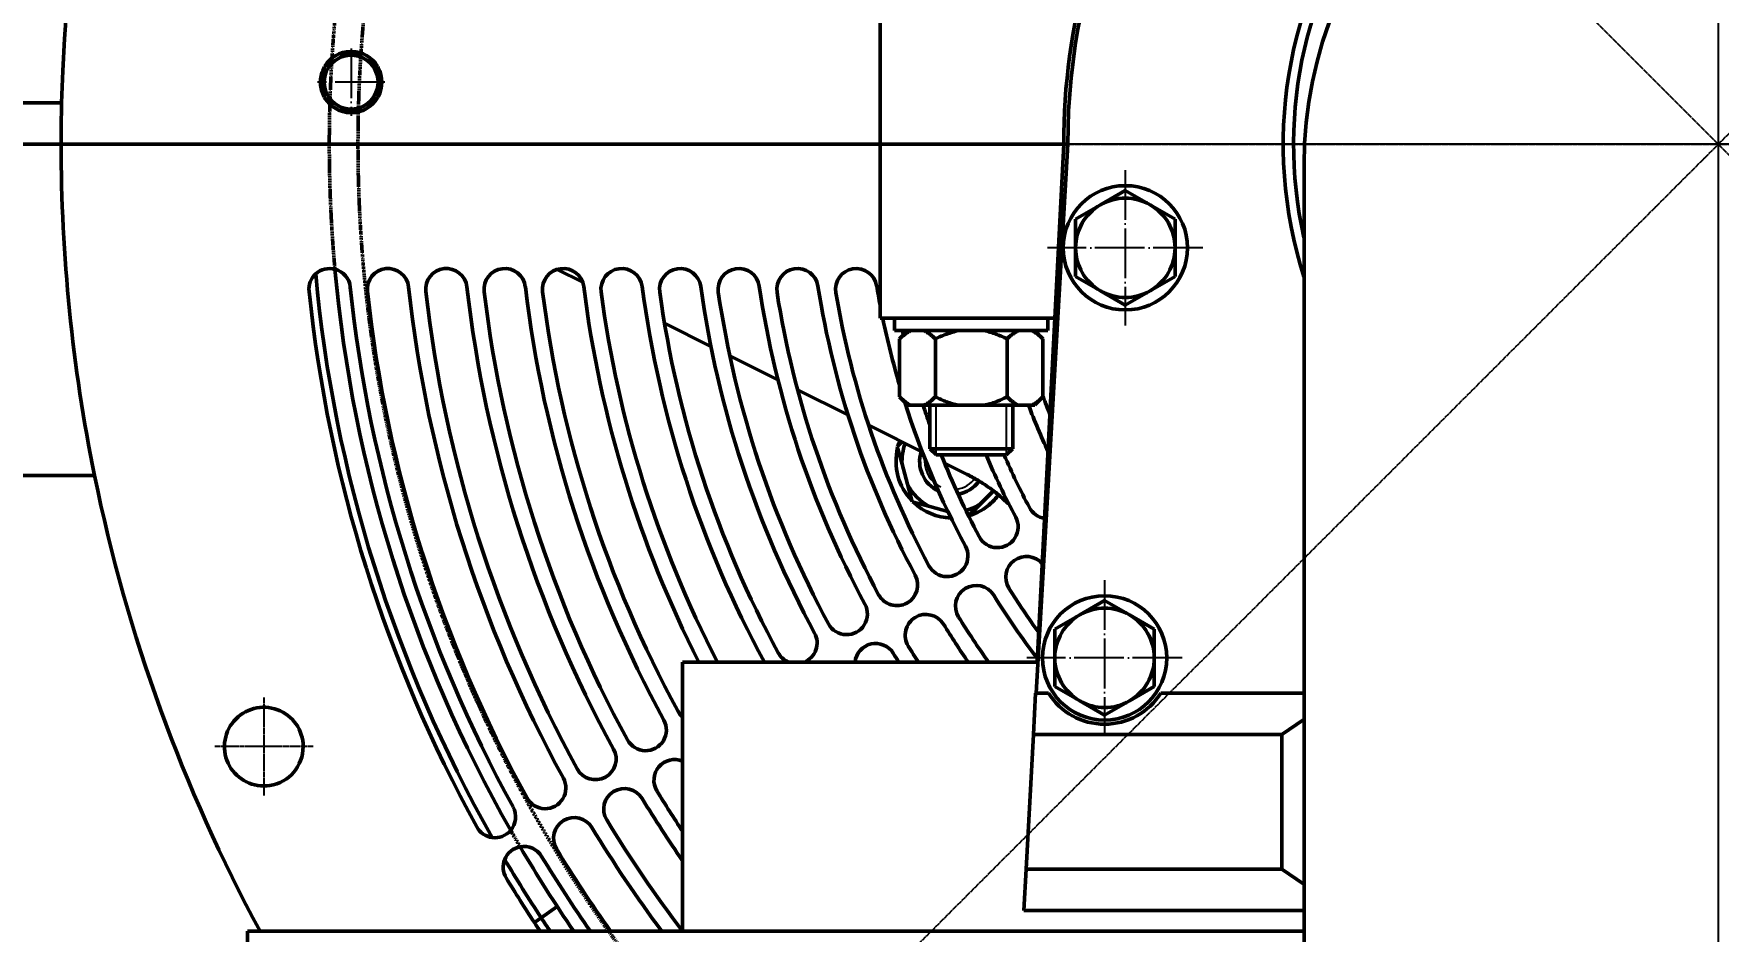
# Model space of a CAD drawing. Header units: millimetres. Extents: x -1263456 to 2767218, y -83310 to 50301.
# Drawn here: x 1090253.3 to 1090659.9, y -67719.8 to -67503.1 of the extents above; entities that cross this region are included whole.
import ezdxf

# ---------------------------------------------------------------- set-up
doc = ezdxf.new("R2010")
doc.units = ezdxf.units.MM
for name, pattern in [('AUSGEZOGEN', [0]), ('DASHED', [0.75, 0.5, -0.25]), ('DOT_CENTER', [14, 12, -1, 0, -1])]:
    doc.linetypes.add(name, pattern=pattern)
doc.layers.get('0').update_dxf_attribs({"color": 255, "lineweight": 50})
doc.layers.get('Defpoints').update_dxf_attribs({"linetype": 'AUSGEZOGEN'})
for name, color, linetype, lineweight in [('1', 2, 'Continuous', 25), ('AM_0', 7, 'Continuous', 50), ('AM_5', 3, 'Continuous', 25)]:
    doc.layers.add(name, color=color, linetype=linetype, lineweight=lineweight)
doc.styles.get("Standard").update_dxf_attribs({"font": 'ISOCP.SHX', "width": 0.7})
doc.dimstyles.new('AM_ISO$2', dxfattribs={"dimtxt": 3.25, "dimasz": 3.25, "dimexe": 1, "dimexo": 1, "dimgap": 1.5, "dimtad": 1, "dimdsep": 46, "dimtxsty": 'Standard', "dimcen": 0, "dimclrd": 256, "dimclre": 256, "dimclrt": 2, "dimazin": 2, "dimtp": 0.1, "dimtm": 0.1, "dimtfac": 0.71, "dimtmove": 0, "dimatfit": 3, "dimfxl": 1, "dimlwd": -1, "dimlwe": -1, "dimarcsym": 1})

# ---------------------------------------------------------------- blocks, each defined once
blk = doc.blocks.new('VITE_UNI5739_M8x16-8_8__854', base_point=(-24263.22, 5549.99))
at = {"color": 7, "linetype": 'Continuous'}
for p, q in [((-24259.97, 5563.13), (-24263.03, 5561.36)), ((-24256.9, 5564.9), (-24259.97, 5563.13)), ((-24256.72, 5565.01), (-24256.9, 5564.9)), ((-24256.53, 5564.9), (-24256.72, 5565.01)), ((-24253.47, 5563.13), (-24256.53, 5564.9)), ((-24250.4, 5561.36), (-24253.47, 5563.13)), ((-24263.22, 5561.25), (-24263.03, 5561.36)), ((-24263.22, 5561.04), (-24263.22, 5561.25)), ((-24263.22, 5561.04), (-24263.22, 5557.5)), ((-24250.22, 5561.25), (-24250.4, 5561.36)), ((-24250.22, 5561.04), (-24250.22, 5561.25)), ((-24250.22, 5557.5), (-24250.22, 5561.04)), ((-24263.22, 5557.5), (-24263.22, 5553.96)), ((-24250.22, 5553.96), (-24250.22, 5557.5)), ((-24263.22, 5553.75), (-24263.22, 5553.96)), ((-24263.03, 5553.64), (-24263.22, 5553.75)), ((-24263.03, 5553.64), (-24259.97, 5551.87)), ((-24259.97, 5551.87), (-24256.9, 5550.1)), ((-24256.53, 5550.1), (-24253.47, 5551.87)), ((-24253.47, 5551.87), (-24250.4, 5553.64)), ((-24250.22, 5553.75), (-24250.4, 5553.64)), ((-24250.22, 5553.96), (-24250.22, 5553.75)), ((-24256.9, 5550.1), (-24256.72, 5549.99)), ((-24256.72, 5549.99), (-24256.53, 5550.1))]:
    blk.add_line(p, q, dxfattribs=at)
for start, end in [(120, 180), (60, 120), (360, 60), (180, 240), (300, 0), (240, 300)]:
    blk.add_arc((-24256.72, 5557.5), 6.5, start, end, dxfattribs=at)
at = {"layer": '1', "color": 3, "linetype": 'DOT_CENTER'}
for p, q in [((-24256.72, 5565.62), (-24256.72, 5549.37)), ((-24256.72, 5565.62), (-24256.72, 5549.37)), ((-24248.59, 5557.5), (-24264.84, 5557.5)), ((-24248.59, 5557.5), (-24264.84, 5557.5))]:
    blk.add_line(p, q, dxfattribs=at)
blk = doc.blocks.new('ROSETTA_UNI1751_d_8-R40_1__855', base_point=(-24264.12, 5550.1))
at = {"color": 7, "linetype": 'Continuous'}
for start, end in [(91.4474, 148.5526), (31.4474, 88.5526), (151.4474, 177.8832), (331.4474, 28.5526), (177.8832, 180), (180, 182.1168), (182.1168, 208.5526), (211.4474, 268.5526), (271.4474, 328.5526)]:
    blk.add_arc((-24256.72, 5557.5), 7.4, start, end, dxfattribs=at)
blk = doc.blocks.new('VITE_UNI5737_M20x120_4__862', base_point=(-23756.4, 5467.5))
at = {"color": 7, "linetype": 'Continuous'}
for p, q in [((-23737.65, 5469), (-23756.4, 5469)), ((-23739.15, 5467.5), (-23754.9, 5467.5))]:
    blk.add_line(p, q, dxfattribs=at)
blk = doc.blocks.new('VITE_UNI5737_M20x120_1__863', base_point=(-24117.03, 5467.5))
at = {"color": 7, "linetype": 'Continuous'}
for p, q in [((-24098.28, 5469), (-24117.03, 5469)), ((-24099.78, 5467.5), (-24115.53, 5467.5))]:
    blk.add_line(p, q, dxfattribs=at)
blk = doc.blocks.new('Bulloneria__864', base_point=(-24117.03, 5467.5))
for name, p in [('VITE_UNI5737_M20x120_1__863', (-24117.03, 5467.5)), ('VITE_UNI5737_M20x120_4__862', (-23756.4, 5467.5))]:
    blk.add_blockref(name, p)
blk = doc.blocks.new('Bottom__868', base_point=(-24176.72, 5352.5))
at = {"color": 7, "linetype": 'Continuous'}
for p, q in [((-24129.03, 5542.5), (-24129.03, 5500.5)), ((-24129.03, 5542.5), (-24118.28, 5542.5)), ((-24118.28, 5542.5), (-24117.03, 5542.5)), ((-24117.03, 5542.5), (-24101.72, 5542.5)), ((-24101.72, 5542.5), (-24097.03, 5542.5)), ((-24097.03, 5542.5), (-24096.72, 5542.5)), ((-24096.72, 5542.5), (-24085.97, 5542.5)), ((-24084.72, 5542.5), (-24086.86, 5500.5)), ((-24085.97, 5542.5), (-24084.97, 5542.5)), ((-24084.97, 5542.5), (-24084.72, 5542.5)), ((-24083.72, 5542.5), (-24084.72, 5542.5)), ((-24126.78, 5500.5), (-24129.03, 5500.5)), ((-24125.53, 5500.5), (-24126.78, 5500.5)), ((-24125.53, 5500.5), (-24089.78, 5500.5)), ((-24086.86, 5500.5), (-24091.1, 5417.5)), ((-24089.78, 5500.5), (-24088.53, 5500.5)), ((-24086.86, 5500.5), (-24088.53, 5500.5)), ((-24113.8, 5417.5), (-24176.72, 5417.5)), ((-24176.72, 5417.5), (-24176.72, 5352.5)), ((-24091.1, 5417.5), (-24113.8, 5417.5))]:
    blk.add_line(p, q, dxfattribs=at)
blk = doc.blocks.new('Coperchio_1__869', base_point=(-24094.34, 5357.5))
at = {"color": 7, "linetype": 'Continuous'}
for p, q in [((-24083.72, 5542.5), (-24091.33, 5410)), ((-24092.04, 5400), (-24091.5, 5410)), ((-24091.5, 5410), (-24091.33, 5410)), ((-24091.33, 5410), (-24089.65, 5410)), ((-24089.65, 5410), (-24088.4, 5410)), ((-24026.72, 5410), (-24061.29, 5410)), ((-24093.8, 5367.5), (-24092.04, 5400)), ((-24092.04, 5400), (-24032.09, 5400)), ((-24026.72, 5403.63), (-24032.09, 5400)), ((-24032.09, 5400), (-24032.09, 5367.5)), ((-24094.34, 5357.5), (-24093.8, 5367.5)), ((-24032.09, 5367.5), (-24093.8, 5367.5)), ((-24032.09, 5367.5), (-24026.72, 5363.87)), ((-24093.09, 5357.5), (-24094.34, 5357.5)), ((-24026.72, 5357.5), (-24093.09, 5357.5))]:
    blk.add_line(p, q, dxfattribs=at)
for centre, radius, start, end in [((-23926.72, 5542.5), 157, 0, 180), ((-23926.72, 5542.5), 105, 90, 197.7496), ((-23926.72, 5542.5), 102.5, 90, 192.6756), ((-23926.72, 5542.5), 105, 342.2504, 90), ((-23926.72, 5542.5), 102.5, 347.3244, 90), ((-24074.84, 5418.5), 16, 212.09, 327.91)]:
    blk.add_arc(centre, radius, start, end, dxfattribs=at)
blk = doc.blocks.new('Top__870', base_point=(-24129.03, 5542.5))
at = {"color": 7, "linetype": 'Continuous'}
for p, q in [((-23952.34, 5707.5), (-23942.34, 5707.5)), ((-23952.34, 5698.41), (-23952.34, 5707.5)), ((-23942.34, 5707.5), (-23933.34, 5707.5)), ((-23933.34, 5707.5), (-23932.39, 5707.5)), ((-23932.39, 5707.5), (-23927.34, 5707.5)), ((-23927.34, 5707.5), (-23922.29, 5707.5)), ((-23922.29, 5707.5), (-23921.34, 5707.5)), ((-23921.34, 5707.5), (-23912.34, 5707.5)), ((-23912.34, 5707.5), (-23902.34, 5707.5)), ((-23902.34, 5698.61), (-23902.34, 5707.5)), ((-23896.07, 5697.5), (-23857.32, 5697.5)), ((-23857.32, 5697.5), (-23842.34, 5697.5)), ((-23842.34, 5697.5), (-23828.29, 5697.5)), ((-23822.34, 5697.5), (-23828.29, 5697.5)), ((-23822.34, 5697.5), (-23822.34, 5661.12)), ((-24129.03, 5542.5), (-24129.03, 5584.5)), ((-24129.03, 5584.5), (-24126.78, 5584.5)), ((-24126.78, 5584.5), (-24125.53, 5584.5)), ((-24107.03, 5584.5), (-24125.53, 5584.5)), ((-24096.6, 5584.5), (-24107.03, 5584.5)), ((-24089.78, 5584.5), (-24096.6, 5584.5)), ((-24088.53, 5584.5), (-24089.78, 5584.5)), ((-24088.53, 5584.5), (-24079.03, 5584.5)), ((-23774.4, 5584.5), (-23766.15, 5584.5)), ((-23766.15, 5584.5), (-23764.9, 5584.5)), ((-23746.4, 5584.5), (-23764.9, 5584.5)), ((-23729.15, 5584.5), (-23746.4, 5584.5)), ((-23727.9, 5584.5), (-23729.15, 5584.5)), ((-23727.9, 5584.5), (-23725.65, 5584.5)), ((-23725.65, 5584.5), (-23724.4, 5584.5)), ((-23724.4, 5584.5), (-23724.4, 5542.5)), ((-24129.03, 5542.5), (-24118.28, 5542.5)), ((-24118.28, 5542.5), (-24117.03, 5542.5)), ((-24117.03, 5542.5), (-24101.72, 5542.5)), ((-24101.72, 5542.5), (-24097.03, 5542.5)), ((-24097.03, 5542.5), (-24096.72, 5542.5)), ((-24096.72, 5542.5), (-24085.97, 5542.5)), ((-24085.97, 5542.5), (-24084.97, 5542.5)), ((-24084.97, 5542.5), (-24084.72, 5542.5)), ((-24083.72, 5542.5), (-24084.72, 5542.5)), ((-23768.72, 5542.5), (-23769.72, 5542.5)), ((-23768.72, 5542.5), (-23756.72, 5542.5)), ((-23756.72, 5542.5), (-23756.4, 5542.5)), ((-23756.4, 5542.5), (-23751.22, 5542.5)), ((-23751.22, 5542.5), (-23750.22, 5542.5)), ((-23750.22, 5542.5), (-23748.22, 5542.5)), ((-23748.22, 5542.5), (-23746.72, 5542.5)), ((-23746.72, 5542.5), (-23737.65, 5542.5)), ((-23737.65, 5542.5), (-23736.72, 5542.5)), ((-23736.72, 5542.5), (-23736.4, 5542.5)), ((-23736.4, 5542.5), (-23725.65, 5542.5)), ((-23725.65, 5542.5), (-23724.4, 5542.5))]:
    blk.add_line(p, q, dxfattribs=at)
for start, end in [(99.3337, 164.5842), (81.1254, 99.3337), (78.817, 81.1254), (48.6543, 78.817), (15.4158, 48.6543), (164.5842, 180), (0, 15.4158)]:
    blk.add_arc((-23926.72, 5542.5), 158, start, end, dxfattribs=at)
blk = doc.blocks.new('ROSETTA_UNI6592-69be_d_16_7__883', base_point=(-24084.84, 5502.5))
at = {"color": 7, "linetype": 'Continuous'}
blk.add_circle((-24069.84, 5517.5), 15, dxfattribs=at)
at = {"layer": '1', "color": 3, "linetype": 'DOT_CENTER'}
for p, q in [((-24069.84, 5536.25), (-24069.84, 5498.75)), ((-24051.09, 5517.5), (-24088.59, 5517.5))]:
    blk.add_line(p, q, dxfattribs=at)
blk = doc.blocks.new('VITE_UNI5737_M20x120_3__884', base_point=(-24122.03, 5467.5))
at = {"color": 7, "linetype": 'Continuous'}
for p, q in [((-24114.53, 5600), (-24122.03, 5600)), ((-24122.03, 5600), (-24122.03, 5598.98)), ((-24099.53, 5600), (-24114.53, 5600)), ((-24093.28, 5600), (-24099.53, 5600)), ((-24092.03, 5600), (-24093.28, 5600)), ((-24092.03, 5598.98), (-24092.03, 5600)), ((-24122.03, 5587.5), (-24122.03, 5598.98)), ((-24107.03, 5587.5), (-24107.03, 5598.98)), ((-24092.03, 5587.5), (-24092.03, 5598.98)), ((-24117.03, 5469), (-24117.03, 5479.5)), ((-24097.03, 5469), (-24097.03, 5479.5)), ((-24115.53, 5467.5), (-24117.03, 5469)), ((-24098.28, 5469), (-24117.03, 5469)), ((-24099.78, 5467.5), (-24115.53, 5467.5)), ((-24098.53, 5467.5), (-24099.78, 5467.5)), ((-24098.53, 5467.5), (-24097.03, 5469)), ((-24097.03, 5469), (-24098.28, 5469))]:
    blk.add_line(p, q, dxfattribs=at)
for points in [[(-24122.03, 5598.98), (-24120.12, 5599.42), (-24118.31, 5599.73), (-24116.4, 5599.93), (-24114.53, 5600)], [(-24114.53, 5600), (-24112.66, 5599.93), (-24110.76, 5599.73), (-24108.94, 5599.42), (-24107.03, 5598.98)], [(-24107.03, 5598.98), (-24105.12, 5599.42), (-24103.31, 5599.73), (-24101.4, 5599.93), (-24099.53, 5600)], [(-24099.53, 5600), (-24097.66, 5599.93), (-24095.76, 5599.73), (-24093.94, 5599.42), (-24092.03, 5598.98)]]:
    blk.add_spline(points, degree=3, dxfattribs=at)
at = {"layer": '1', "color": 4, "linetype": 'Continuous'}
for p, q in [((-24115.53, 5467.5), (-24115.53, 5479.5)), ((-24098.53, 5467.5), (-24098.53, 5479.5))]:
    blk.add_line(p, q, dxfattribs=at)
blk = doc.blocks.new('VITE_UNI5739_M16x45-8_8_003__885', base_point=(-24081.84, 5503.64))
at = {"color": 7, "linetype": 'Continuous'}
for p, q in [((-24069.84, 5531.36), (-24075.84, 5527.89)), ((-24063.84, 5527.89), (-24069.84, 5531.36)), ((-24075.84, 5527.89), (-24081.84, 5524.43)), ((-24057.84, 5524.43), (-24063.84, 5527.89)), ((-24081.84, 5524.43), (-24081.84, 5517.5)), ((-24057.84, 5517.5), (-24057.84, 5524.43)), ((-24081.84, 5517.5), (-24081.84, 5510.57)), ((-24057.84, 5510.57), (-24057.84, 5517.5)), ((-24081.84, 5510.57), (-24075.84, 5507.11)), ((-24063.84, 5507.11), (-24057.84, 5510.57)), ((-24075.84, 5507.11), (-24069.84, 5503.64)), ((-24069.84, 5503.64), (-24063.84, 5507.11))]:
    blk.add_line(p, q, dxfattribs=at)
for start, end in [(120, 180), (60, 120), (360, 60), (180, 240), (300, 0), (240, 300)]:
    blk.add_arc((-24069.84, 5517.5), 12, start, end, dxfattribs=at)
blk = doc.blocks.new('DADO_UNI5588F_M20_3__886', base_point=(-24124.35, 5479.5))
at = {"color": 7, "linetype": 'Continuous'}
for p, q in [((-24122.35, 5497.5), (-24124.35, 5495.5)), ((-24124.35, 5481.5), (-24124.35, 5495.5)), ((-24115.69, 5481.5), (-24115.69, 5495.5)), ((-24098.37, 5481.5), (-24098.37, 5495.5)), ((-24091.71, 5497.5), (-24089.71, 5495.5)), ((-24089.71, 5481.5), (-24089.71, 5495.5)), ((-24122.35, 5479.5), (-24124.35, 5481.5)), ((-24091.71, 5479.5), (-24089.71, 5481.5)), ((-24121.58, 5479.5), (-24122.35, 5479.5)), ((-24121.58, 5479.5), (-24119.71, 5479.5)), ((-24119.71, 5479.5), (-24118.46, 5479.5)), ((-24117.03, 5479.5), (-24118.46, 5479.5)), ((-24111.4, 5479.5), (-24117.03, 5479.5)), ((-24110.15, 5479.5), (-24111.4, 5479.5)), ((-24110.15, 5479.5), (-24105.16, 5479.5)), ((-24105.16, 5479.5), (-24103.91, 5479.5)), ((-24097.03, 5479.5), (-24103.91, 5479.5)), ((-24096.85, 5479.5), (-24097.03, 5479.5)), ((-24095.6, 5479.5), (-24096.85, 5479.5)), ((-24095.6, 5479.5), (-24093.73, 5479.5)), ((-24093.73, 5479.5), (-24092.96, 5479.5)), ((-24092.96, 5479.5), (-24092.48, 5479.5)), ((-24091.71, 5479.5), (-24092.48, 5479.5))]:
    blk.add_line(p, q, dxfattribs=at)
for points in [[(-24124.35, 5495.5), (-24123.66, 5496.15), (-24123, 5496.68), (-24122.28, 5497.16), (-24121.58, 5497.5)], [(-24118.46, 5497.5), (-24117.76, 5497.16), (-24117.05, 5496.68), (-24116.38, 5496.15), (-24115.69, 5495.5)], [(-24115.69, 5495.5), (-24114.31, 5496.15), (-24112.98, 5496.68), (-24111.55, 5497.16), (-24110.15, 5497.5)], [(-24103.91, 5497.5), (-24102.52, 5497.16), (-24101.08, 5496.68), (-24099.75, 5496.15), (-24098.37, 5495.5)], [(-24098.37, 5495.5), (-24097.68, 5496.15), (-24097.02, 5496.68), (-24096.3, 5497.16), (-24095.6, 5497.5)], [(-24092.48, 5497.5), (-24091.78, 5497.16), (-24091.07, 5496.68), (-24090.4, 5496.15), (-24089.71, 5495.5)], [(-24121.58, 5479.5), (-24122.28, 5479.84), (-24123, 5480.32), (-24123.66, 5480.85), (-24124.35, 5481.5)], [(-24115.69, 5481.5), (-24116.38, 5480.85), (-24117.05, 5480.32), (-24117.76, 5479.84), (-24118.46, 5479.5)], [(-24110.15, 5479.5), (-24111.55, 5479.84), (-24112.98, 5480.32), (-24114.31, 5480.85), (-24115.69, 5481.5)], [(-24098.37, 5481.5), (-24099.75, 5480.85), (-24101.08, 5480.32), (-24102.52, 5479.84), (-24103.91, 5479.5)], [(-24095.6, 5479.5), (-24096.3, 5479.84), (-24097.02, 5480.32), (-24097.68, 5480.85), (-24098.37, 5481.5)], [(-24089.71, 5481.5), (-24090.4, 5480.85), (-24091.06, 5480.32), (-24091.78, 5479.84), (-24092.48, 5479.5)]]:
    blk.add_spline(points, degree=3, dxfattribs=at)
blk = doc.blocks.new('ROSETTA_UNI6592-69be_d_20_5__887', base_point=(-24125.53, 5497.5))
at = {"color": 7, "linetype": 'Continuous'}
for p, q in [((-24125.53, 5497.5), (-24125.53, 5500.5)), ((-24088.53, 5497.5), (-24088.53, 5500.5)), ((-24125.53, 5497.5), (-24123.6, 5497.5)), ((-24123.6, 5497.5), (-24122.83, 5497.5)), ((-24122.83, 5497.5), (-24122.35, 5497.5)), ((-24122.35, 5497.5), (-24121.58, 5497.5)), ((-24121.58, 5497.5), (-24119.71, 5497.5)), ((-24119.71, 5497.5), (-24118.46, 5497.5)), ((-24118.46, 5497.5), (-24111.4, 5497.5)), ((-24111.4, 5497.5), (-24110.15, 5497.5)), ((-24110.15, 5497.5), (-24105.16, 5497.5)), ((-24105.16, 5497.5), (-24103.91, 5497.5)), ((-24103.91, 5497.5), (-24096.85, 5497.5)), ((-24096.85, 5497.5), (-24095.6, 5497.5)), ((-24095.6, 5497.5), (-24093.73, 5497.5)), ((-24093.73, 5497.5), (-24092.96, 5497.5)), ((-24092.96, 5497.5), (-24092.48, 5497.5)), ((-24092.48, 5497.5), (-24091.71, 5497.5)), ((-24091.71, 5497.5), (-24089.78, 5497.5)), ((-24089.78, 5497.5), (-24088.53, 5497.5))]:
    blk.add_line(p, q, dxfattribs=at)
blk = doc.blocks.new('ROSETTA_UNI6592-69be_d_16_6__888', base_point=(-24089.84, 5403.5))
at = {"color": 7, "linetype": 'Continuous'}
blk.add_circle((-24074.84, 5418.5), 15, dxfattribs=at)
at = {"layer": '1', "color": 3, "linetype": 'DOT_CENTER'}
for p, q in [((-24074.84, 5437.25), (-24074.84, 5399.75)), ((-24056.09, 5418.5), (-24093.59, 5418.5))]:
    blk.add_line(p, q, dxfattribs=at)
blk = doc.blocks.new('VITE_UNI5739_M16x45-8_8_004__889', base_point=(-24086.84, 5404.64))
at = {"color": 7, "linetype": 'Continuous'}
for p, q in [((-24080.84, 5428.89), (-24086.84, 5425.43)), ((-24074.84, 5432.36), (-24080.84, 5428.89)), ((-24068.84, 5428.89), (-24074.84, 5432.36)), ((-24062.84, 5425.43), (-24068.84, 5428.89)), ((-24086.84, 5425.43), (-24086.84, 5418.5)), ((-24062.84, 5418.5), (-24062.84, 5425.43)), ((-24086.84, 5418.5), (-24086.84, 5411.57)), ((-24062.84, 5411.57), (-24062.84, 5418.5)), ((-24086.84, 5411.57), (-24080.84, 5408.11)), ((-24068.84, 5408.11), (-24062.84, 5411.57)), ((-24080.84, 5408.11), (-24074.84, 5404.64)), ((-24074.84, 5404.64), (-24068.84, 5408.11))]:
    blk.add_line(p, q, dxfattribs=at)
for start, end in [(120, 180), (60, 120), (360, 60), (180, 240), (300, 0), (240, 300)]:
    blk.add_arc((-24074.84, 5418.5), 12, start, end, dxfattribs=at)
blk = doc.blocks.new('Bulloneria__895', base_point=(-24125.53, 5403.5))
for name, p in [('VITE_UNI5737_M20x120_3__884', (-24122.03, 5467.5)), ('ROSETTA_UNI6592-69be_d_16_7__883', (-24084.84, 5502.5)), ('VITE_UNI5739_M16x45-8_8_003__885', (-24081.84, 5503.64)), ('ROSETTA_UNI6592-69be_d_20_5__887', (-24125.53, 5497.5)), ('DADO_UNI5588F_M20_3__886', (-24124.35, 5479.5)), ('ROSETTA_UNI6592-69be_d_16_6__888', (-24089.84, 5403.5)), ('VITE_UNI5739_M16x45-8_8_004__889', (-24086.84, 5404.64))]:
    blk.add_blockref(name, p)
blk = doc.blocks.new('T3_1__1002', base_point=(-26013.72, 5542.5))
at = {"color": 7, "linetype": 'Continuous'}
blk.add_line((-24326.59, 5552.5), (-24796.72, 5552.5), dxfattribs=at)
blk = doc.blocks.new('T1_2__1005', base_point=(-25132.45, 4702.25))
at = {"color": 7, "linetype": 'Continuous'}
for p, q in [((-24212.48, 5354.61), (-24210.84, 5355.76)), ((-24210.84, 5355.76), (-24206.97, 5358.47))]:
    blk.add_line(p, q, dxfattribs=at)
blk = doc.blocks.new('p1_1_5_1__1016', base_point=(-25296.72, 5462.5))
at = {"color": 7, "linetype": 'Continuous'}
for p, q in [((-24326.72, 5542.5), (-24346.72, 5542.5)), ((-24318.63, 5462.5), (-24796.72, 5462.5))]:
    blk.add_line(p, q, dxfattribs=at)
blk = doc.blocks.new('Ang_120x80x10__1025', base_point=(-26043.72, 2607.5))
blk.add_blockref('p1_1_5_1__1016', (-25296.72, 5462.5))
blk = doc.blocks.new('vent-lat')
at = {"color": 7, "linetype": 'Continuous'}
for p, q in [((34628.4, 83638.4), (34528.4, 83638.4)), ((34628.4, 83638.4), (34528.4, 83638.4)), ((34728.4, 83638.4), (34628.4, 83638.4)), ((34728.4, 83638.4), (34628.4, 83638.4)), ((34858.5, 83638.4), (34728.4, 83638.4)), ((34858.5, 83638.4), (34728.4, 83638.4)), ((34928.4, 83638.4), (34858.5, 83638.4)), ((34928.4, 83638.4), (34858.5, 83638.4)), ((35028.4, 83638.4), (34928.4, 83638.4)), ((35028.4, 83638.4), (34928.4, 83638.4)), ((35048.4, 83638.4), (35028.4, 83638.4)), ((35048.4, 83638.4), (35028.4, 83638.4)), ((35051.8, 83638.4), (35048.4, 83638.4)), ((35051.8, 83638.4), (35048.4, 83638.4)), ((35128.4, 83638.4), (35051.8, 83638.4)), ((35128.4, 83638.4), (35051.8, 83638.4)), ((35175.6, 83638.4), (35128.4, 83638.4)), ((35175.6, 83638.4), (35128.4, 83638.4)), ((35358.4, 83638.4), (35175.6, 83638.4)), ((35358.4, 83638.4), (35175.6, 83638.4)), ((35373.4, 83638.4), (35358.4, 83638.4)), ((35373.4, 83638.4), (35358.4, 83638.4)), ((35378.4, 83638.4), (35373.4, 83638.4)), ((35378.4, 83638.4), (35373.4, 83638.4)), ((35508.4, 83638.4), (35378.4, 83638.4)), ((35508.4, 83638.4), (35378.4, 83638.4)), ((35528.9, 83638.4), (35508.4, 83638.4)), ((35528.9, 83638.4), (35508.4, 83638.4)), ((35583.4, 83638.4), (35528.9, 83638.4)), ((35583.4, 83638.4), (35528.9, 83638.4)), ((35612.8, 83638.4), (35583.4, 83638.4)), ((35612.8, 83638.4), (35583.4, 83638.4)), ((35612.8, 83638.4), (35733.4, 83638.4)), ((35612.8, 83638.4), (35733.4, 83638.4)), ((35733.4, 83638.4), (35738.4, 83638.4)), ((35733.4, 83638.4), (35738.4, 83638.4)), ((35738.4, 83638.4), (36018.4, 83638.4)), ((35738.4, 83638.4), (36018.4, 83638.4)), ((36018.4, 83638.4), (36023.4, 83638.4)), ((36018.4, 83638.4), (36023.4, 83638.4)), ((36023.4, 83638.4), (36178.4, 83638.4)), ((36023.4, 83638.4), (36178.4, 83638.4)), ((36178.4, 83638.4), (36227.9, 83638.4)), ((36178.4, 83638.4), (36227.9, 83638.4)), ((36227.9, 83638.4), (36278.4, 83638.4)), ((36227.9, 83638.4), (36278.4, 83638.4)), ((36278.4, 83638.4), (36290.9, 83638.4)), ((36278.4, 83638.4), (36290.9, 83638.4)), ((36290.9, 83638.4), (36347.7, 83638.4)), ((36290.9, 83638.4), (36347.7, 83638.4)), ((36347.7, 83638.4), (36492.7, 83638.4)), ((36347.7, 83638.4), (36492.7, 83638.4)), ((36505.2, 83638.4), (36492.7, 83638.4)), ((36505.2, 83638.4), (36492.7, 83638.4)), ((37528.4, 81488.4), (37528.4, 83588.4)), ((35725.4, 83336.1), (35787.4, 83305.1)), ((35984.8, 83206.4), (36096.9, 83150.4)), ((36142.4, 83127.6), (36258.6, 83069.5)), ((36306, 83045.8), (36427.6, 82985)), ((36477.7, 82960), (36538.9, 82929.4)), ((36538.9, 82929.4), (36552.8, 82922.4)), ((36546.8, 82908.9), (36557.8, 82919.9)), ((36552.8, 82922.4), (36557.8, 82919.9)), ((36557.8, 82919.9), (36604.2, 82896.7)), ((36558.3, 82866), (36546.8, 82908.9)), ((36604.2, 82896.7), (36607.1, 82895.3)), ((36558.3, 82866), (36571.2, 82817.8)), ((36660.9, 82868.4), (36715.4, 82841.1)), ((36582.6, 82775), (36571.2, 82817.8)), ((36747.8, 82770.5), (36778.9, 82801.6)), ((36625.5, 82763.5), (36582.6, 82775)), ((36625.5, 82763.5), (36668.9, 82751.9)), ((36747.8, 82770.5), (36718.5, 82741.2)), ((35008.4, 81738.4), (34978.4, 81738.4)), ((34978.4, 81468.4), (34978.4, 81738.4)), ((35684.7, 81738.4), (35008.4, 81738.4)), ((35708.8, 81738.4), (35684.7, 81738.4)), ((35766, 81738.4), (35708.8, 81738.4)), ((35805.8, 81738.4), (35766, 81738.4)), ((35854.7, 81738.4), (35805.8, 81738.4)), ((35978.4, 81738.4), (35854.7, 81738.4)), ((36015.9, 81738.4), (35978.4, 81738.4)), ((36015.9, 81738.4), (36028.4, 81738.4)), ((36028.5, 81738.4), (36028.4, 81738.4)), ((36095.9, 81738.4), (36028.5, 81738.4)), ((36108.4, 81738.4), (36095.9, 81738.4)), ((36108.4, 81738.4), (36206.7, 81738.4)), ((36206.7, 81738.4), (36242.9, 81738.4)), ((36242.9, 81738.4), (36306, 81738.4)), ((36306, 81738.4), (36337.5, 81738.4)), ((36337.5, 81738.4), (36390.7, 81738.4)), ((36390.7, 81738.4), (36436, 81738.4)), ((36436, 81738.4), (36511.9, 81738.4)), ((36511.9, 81738.4), (36517, 81738.4)), ((36517, 81738.4), (36522.1, 81738.4)), ((36522.1, 81738.4), (36526.5, 81738.4)), ((36526.5, 81738.4), (36582, 81738.4)), ((36582, 81738.4), (36724.4, 81738.4)), ((36724.4, 81738.4), (36783, 81738.4)), ((36783, 81738.4), (36787, 81738.4)), ((36787, 81738.4), (36792.1, 81738.4)), ((36792.1, 81738.4), (36797.2, 81738.4)), ((36797.2, 81738.4), (36879.5, 81738.4)), ((36879.5, 81738.4), (36997.5, 81738.4)), ((36997.5, 81738.4), (37003.1, 81738.4)), ((37003.1, 81738.4), (37066.2, 81738.4)), ((37066.2, 81738.4), (37145.4, 81738.4)), ((37145.4, 81738.4), (37162.5, 81738.4)), ((37162.5, 81738.4), (37323.2, 81738.4)), ((37323.2, 81738.4), (37458.1, 81738.4)), ((37458.1, 81738.4), (37502.9, 81738.4)), ((37502.9, 81738.4), (37528.4, 81738.4))]:
    blk.add_line(p, q, dxfattribs=at)
at = {"color": 4, "linetype": 'DASHED'}
for radius in [5667.4, 5662.6, 3283.5]:
    blk.add_circle((38528.4, 83638.4), radius, dxfattribs=at)
for radius, start, end in [(5615.2, 0, 250.7103), (3352.7, 174.8385, 180), (3352.7, 180, 183.4199), (3352.7, 183.4199, 185.1615), (3352.7, 209.6097, 210.3903)]:
    blk.add_arc((38528.4, 83638.4), radius, start, end, dxfattribs=at)
at = {"color": 7, "linetype": 'Continuous'}
for centre, radius, start, end in [((38528.4, 83638.4), 4000, 109.6349, 178.5675), ((38528.4, 83588.4), 1000, 0, 180), ((38528.4, 83638.4), 4000, 178.5675, 180), ((38528.4, 83638.4), 4000, 180, 191.537), ((35176.6, 83288.4), 50, 132.492, 185.9614), ((35176.6, 83288.4), 50, 75.3667, 132.492), ((38528.4, 83638.4), 3400, 185.2843, 209.4869), ((35176.6, 83288.4), 50, 5.9614, 75.3667), ((38528.4, 83638.4), 3352.7, 185.1615, 209.6097), ((35317.4, 83288.4), 50, 6.2207, 186.2207), ((35458.3, 83288.4), 50, 6.5038, 186.5038), ((35599.2, 83288.4), 50, 6.8139, 186.8139), ((35740.3, 83288.4), 50, 7.1551, 187.1551), ((35881.4, 83288.4), 50, 7.5324, 187.5324), ((36022.7, 83288.4), 50, 7.9518, 187.9518), ((36164.1, 83288.4), 50, 8.4209, 188.4209), ((36305.8, 83288.4), 50, 8.949, 188.949), ((36447.6, 83288.4), 50, 9.5482, 189.5482), ((38528.4, 83638.4), 3420, 185.9614, 208.8098), ((38528.4, 83638.4), 3320, 185.9614, 208.8098), ((38528.4, 83638.4), 3280, 186.2207, 208.7582), ((38528.4, 83638.4), 3180, 186.2207, 208.7582), ((38528.4, 83638.4), 3140, 186.5038, 208.7019), ((38528.4, 83638.4), 3040, 186.5038, 208.7019), ((38528.4, 83638.4), 3000, 186.8139, 208.6403), ((38528.4, 83638.4), 2900, 186.8139, 208.6403), ((38528.4, 83638.4), 2860, 187.1551, 208.5726), ((38528.4, 83638.4), 2760, 187.1551, 206.9298), ((38528.4, 83638.4), 2720, 187.5324, 207.3586), ((38528.4, 83638.4), 2620, 187.5324, 208.4961), ((38528.4, 83638.4), 2580, 187.9518, 208.4145), ((38528.4, 83638.4), 2480, 187.9518, 208.4145), ((38528.4, 83638.4), 2440, 188.4209, 208.3216), ((38528.4, 83638.4), 2340, 188.4209, 208.3216), ((38528.4, 83638.4), 2300, 188.949, 208.2172), ((38528.4, 83638.4), 2200, 188.949, 208.2172), ((38528.4, 83638.4), 2160, 189.5482, 208.0988), ((38528.4, 83638.4), 2060, 189.5482, 190.8529), ((38528.4, 83638.4), 2060, 191.7641, 196.383), ((38528.4, 83638.4), 2020, 192.8719, 193.1764), ((38528.4, 83638.4), 2060, 197.5959, 208.0988), ((38528.4, 83638.4), 2020, 198.1726, 199.5832), ((38528.4, 83638.4), 1780, 200.728, 204.6424), ((38528.4, 83638.4), 1740, 200.4868, 202.0017), ((36680.6, 82873), 137, 158.8564, 163.8469), ((36680.6, 82873), 122.6, 159.4971, 183.2597), ((36680.6, 82873), 137, 166.1531, 223.8469), ((36680.6, 82873), 80, 162.7457, 244.662), ((36680.6, 82873), 80, 162.7457, 244.662), ((36680.6, 82873), 80, 162.7457, 244.662), ((36680.6, 82873), 80, 162.7457, 244.662), ((36680.6, 82873), 80, 162.7457, 244.662), ((36680.6, 82873), 80, 162.7457, 244.662), ((38528.4, 83638.4), 2020, 201.795, 207.9637), ((38528.4, 83638.4), 1920, 202.9934, 207.9637), ((38528.4, 83638.4), 1880, 203.5117, 207.8078), ((38528.4, 83638.4), 4000, 191.537, 208.3594), ((36536.5, 82483.4), 400, 58.6534, 63.4356), ((36680.6, 82873), 122.6, 206.7403, 243.2597), ((36680.6, 82873), 80, 279.1293, 323.1134), ((36680.6, 82873), 80, 279.1293, 323.1134), ((36680.6, 82873), 80, 279.1293, 323.1134), ((36680.6, 82873), 80, 279.1293, 323.1134), ((36680.6, 82873), 80, 279.1293, 323.1134), ((36680.6, 82873), 80, 279.1293, 323.1134), ((36536.5, 82483.4), 400, 52.7035, 58.6534), ((36536.5, 82483.4), 400, 50.4803, 52.7035), ((36680.6, 82873), 137, 317.2729, 323.7182), ((36536.5, 82483.4), 400, 45.5944, 50.4803), ((36680.6, 82873), 137, 226.1531, 268.2779), ((36680.6, 82873), 122.6, 284.8365, 303.2597), ((36680.6, 82873), 137, 286.1531, 312.7271), ((36680.6, 82873), 137, 312.7271, 315), ((36680.6, 82873), 137, 315, 317.2729), ((36909.7, 82784.7), 50, 207.8078, 261.4392), ((36788.4, 82714.6), 50, 207.9637, 27.9637), ((36667.1, 82644.6), 50, 208.0988, 28.0988), ((36858.4, 82593.4), 50, 40.0339, 212.0363), ((36545.8, 82574.5), 50, 298.8538, 28.2172), ((36545.8, 82574.5), 50, 208.2172, 298.8538), ((36737.1, 82523.3), 50, 31.9012, 211.9012), ((38528.4, 83638.4), 2060, 211.9012, 217.082), ((38528.4, 83638.4), 2020, 212.0363, 215.7104), ((36424.5, 82504.5), 50, 208.3216, 28.3216), ((36615.8, 82453.3), 50, 121.1462, 211.7828), ((36615.8, 82453.3), 50, 31.7828, 121.1462), ((38528.4, 83638.4), 2200, 211.7828, 214.6235), ((38528.4, 83638.4), 2160, 211.9012, 215.3594), ((36303.2, 82434.5), 50, 292.7618, 28.4145), ((36494.5, 82383.3), 50, 31.6784, 174.1351), ((38528.4, 83638.4), 2300, 211.7828, 212.9207), ((36303.2, 82434.5), 50, 208.4145, 247.2382), ((38528.4, 83638.4), 2340, 211.6784, 212.2889), ((35017.6, 82184.2), 95, 0, 278.761), ((36060.6, 82294.4), 50, 208.5726, 229.8736), ((35939.3, 82224.4), 50, 208.6403, 28.6403), ((35017.6, 82184.2), 95, 278.761, 0), ((35818, 82154.4), 50, 208.7019, 28.7019), ((36009.3, 82103.2), 50, 67.5974, 211.3597), ((35696.8, 82084.4), 50, 208.7582, 28.7582), ((35888, 82033.1), 50, 31.2981, 211.2981), ((38528.4, 83638.4), 3040, 211.2981, 214.6774), ((38528.4, 83638.4), 3000, 211.3597, 213.5573), ((35575.5, 82014.3), 50, 319.4044, 28.8098), ((35575.5, 82014.3), 50, 208.8098, 262.2792), ((35575.5, 82014.3), 50, 262.2792, 319.4044), ((35766.8, 81963.1), 50, 31.2418, 211.2418), ((38528.4, 83638.4), 3180, 211.2418, 216.6899), ((38528.4, 83638.4), 3140, 211.2981, 217.2333), ((35645.5, 81893.1), 50, 100.5956, 157.7208), ((35645.5, 81893.1), 50, 31.1902, 100.5956), ((38528.4, 83638.4), 3352.7, 210.3903, 214.5205), ((38528.4, 83638.4), 3280, 211.2418, 215.3991), ((35645.5, 81893.1), 50, 157.7208, 211.1902), ((38528.4, 83638.4), 3400, 210.5131, 213.3146), ((38528.4, 83638.4), 3320, 211.1902, 214.91), ((38528.4, 83638.4), 3420, 211.1902, 213.3244), ((38528.4, 83638.4), 3420, 213.3244, 213.749), ((38528.4, 83638.4), 3400, 213.3146, 213.9745)]:
    blk.add_arc(centre, radius, start, end, dxfattribs=at)
at = {"layer": '1', "color": 3, "linetype": 'DOT_CENTER'}
for p, q in [((38528.4, 112171.1), (38528.4, 52338.3)), ((38528.4, 101200.9), (38528.4, 66075.9)), ((38528.4, 101200.9), (38528.4, 66075.9)), ((38528.4, 101200.9), (38528.4, 66075.9)), ((38528.4, 101200.9), (38528.4, 66075.9)), ((53702.2, 98812.1), (30180.2, 75290.2)), ((56717.5, 65449.3), (28657, 93509.7)), ((15136.9, 83638.4), (71204.7, 83638.4)), ((43528.4, 83638.4), (18599, 83638.4)), ((56090.9, 83638.4), (20965.9, 83638.4)), ((56090.9, 83638.4), (20965.9, 83638.4)), ((56090.9, 83638.4), (20965.9, 83638.4)), ((56090.9, 83638.4), (20965.9, 83638.4)), ((35017.6, 82302.9), (35017.6, 82065.4)), ((35136.4, 82184.2), (34898.9, 82184.2))]:
    blk.add_line(p, q, dxfattribs=at)
at = {"layer": '1', "color": 4, "linetype": 'Continuous'}
for start, end in [(180, 244.662), (279.1293, 323.1134)]:
    blk.add_arc((36680.6, 82873), 68, start, end, dxfattribs=at)
at = {"xscale": 10, "yscale": 10, "zscale": 10}
for name, p in [('Ang_120x80x10__1025', (17358.3, 54288.4)), ('Bulloneria__895', (36540.2, 82248.4)), ('Top__870', (36505.2, 83638.4)), ('Coperchio_1__869', (36852.1, 81788.4)), ('VITE_UNI5739_M8x16-8_8__854', (35163.4, 83713.3)), ('ROSETTA_UNI1751_d_8-R40_1__855', (35154.4, 83714.4)), ('T3_1__1002', (17658.3, 83638.4)), ('Bottom__868', (36028.4, 81738.4)), ('Bulloneria__864', (36625.2, 82888.4)), ('T1_2__1005', (26471, 75235.9))]:
    blk.add_blockref(name, p, dxfattribs=at)
blk = doc.blocks.new('21112')
at = {"xscale": 0.1, "yscale": 0.1, "zscale": 0.1}
blk.add_blockref('vent-lat', (1086807.1, -76556.65, 4.58), dxfattribs=at)
blk = doc.blocks.new('*D248')
at = {"layer": 'AM_5', "transparency": 16777216}
blk.add_arc((1089659.11, -70529.72), 8624.83, 1.619313, 49.107222, dxfattribs=at)
for points in [[(1095279.16, -64040.98), (1095331.48, -63978.81), (1095118.83, -63852.94)], [(1098321.12, -70285.42), (1098239.88, -70286.56), (1098283.95, -70529.72)]]:
    blk.add_solid(points, dxfattribs=at)
at = {"layer": 'Defpoints', "color": 0, "transparency": 16777216}
for p in [(1102624.9, -54673.64, 1.67), (1094666.75, -64405.79, 0.32), (1097911.08, -68021.18), (1078370.47, -70529.72), (1117010.05, -70529.72)]:
    blk.add_point(p, dxfattribs=at)
at = {"layer": 'AM_5', "color": 2, "transparency": 16777216, "insert": (1097664.38, -66734.82), "char_height": 243.75, "attachment_point": 5, "rotation": 295.3633, "bg_fill": 3, "box_fill_scale": 1.1, "bg_fill_color": 256, "bg_fill_true_color": 13158600, "bg_fill_transparency": 0}
blk.add_mtext('50.73°', dxfattribs=at)

msp = doc.modelspace()

# ---------------------------------------------------------------- block references
at = {"layer": 'AM_0'}
msp.add_blockref('21112', (0, 663, -4.58), dxfattribs=at)

# ---------------------------------------------------------------- next in the draw order: dimensions: what is measured, and where the dimension line sits
at = {"layer": 'AM_5'}
dim = msp.add_angular_dim_2l(base=(1097911.08, -68021.18), line1=((1102624.9, -54673.64, 1.67), (1094666.75, -64405.79, 0.32)), line2=((1078370.47, -70529.72), (1117010.05, -70529.72)), dimstyle='AM_ISO$2', override={"dimscale": 75, "dimdec": 0, "dimpost": '', "dimadec": 2, "dimtdec": 6, "dimtfill": 1}, dxfattribs=at)
dim.commit()
dim.dimension.update_dxf_attribs({"geometry": '*D248', "text_midpoint": (1097664.38, -66734.82)})

doc.saveas('drawing.dxf')
